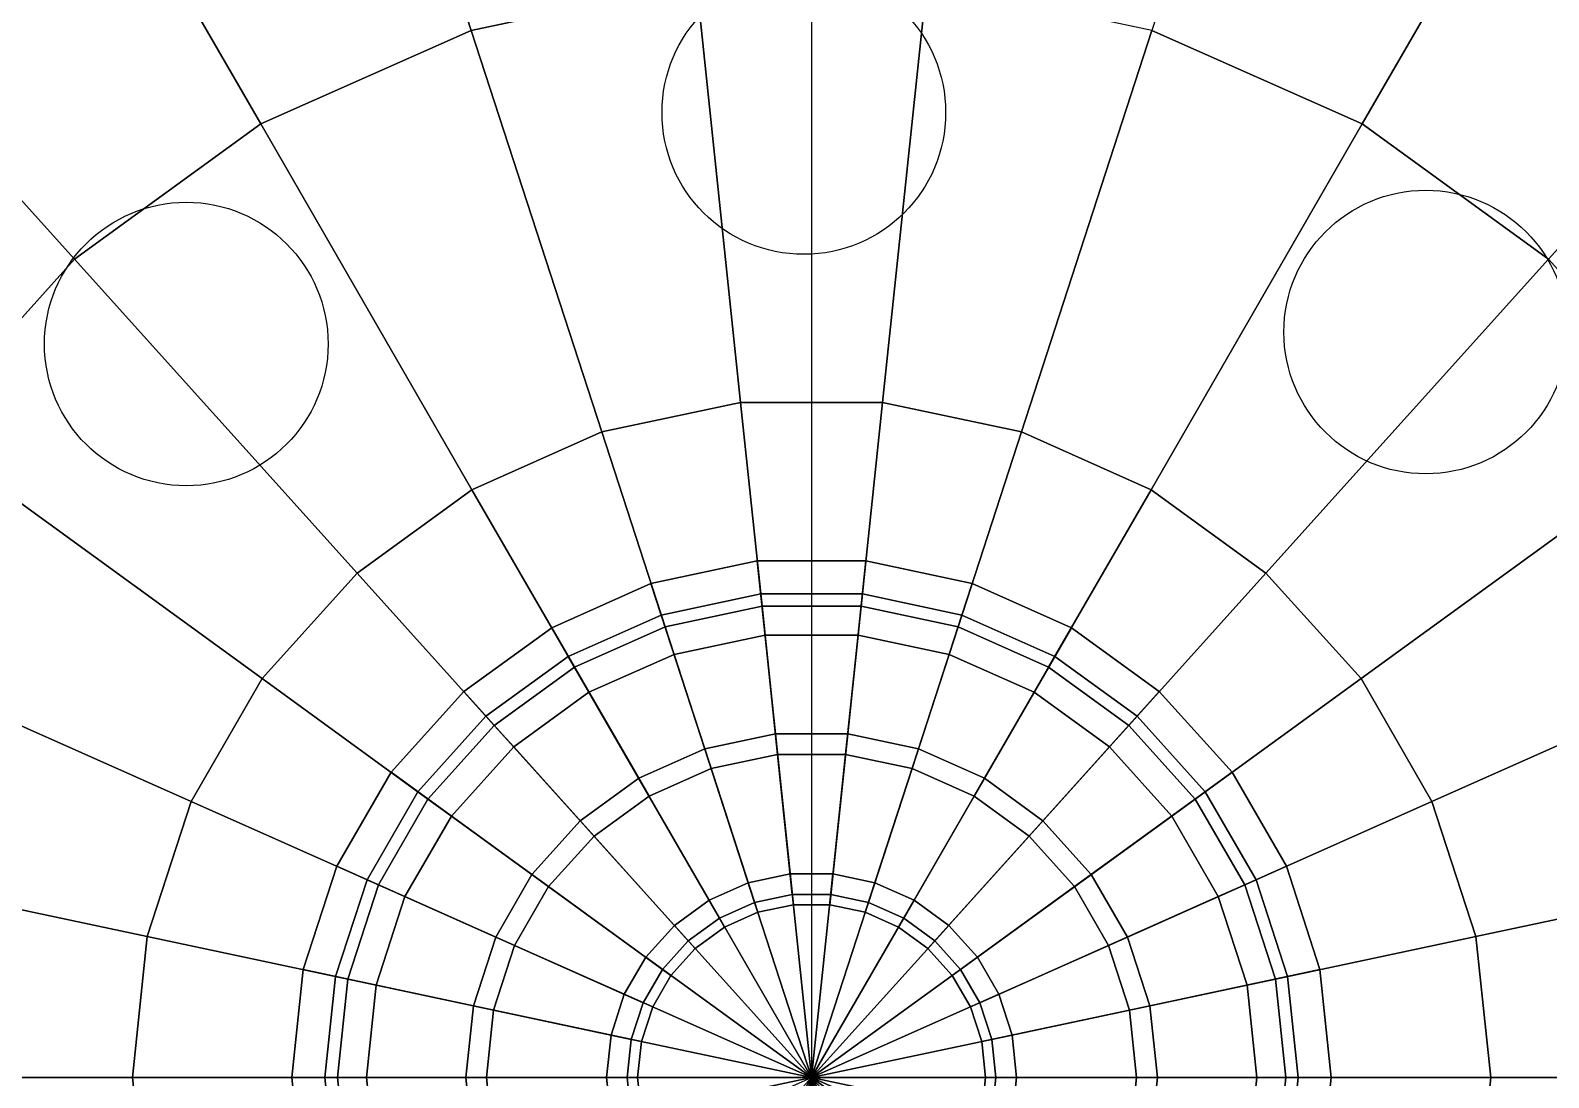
# Model space of a CAD drawing. Extents: x -180 to 300, y -124 to 240.
# Drawn here: x 58.814 to 62.091, y 53.418 to 55.678 of the extents above; entities that cross this region are included whole.
import ezdxf

# ---------------------------------------------------------------- set-up
doc = ezdxf.new("R2010")
doc.units = 0
doc.header["$MEASUREMENT"] = 0
for name, color, linetype in [('DOME', 254, 'CONTINUOUS'), ('GROUNDS', 3, 'CONTINUOUS'), ('STATUE', 130, 'CONTINUOUS'), ('TOP2', 130, 'CONTINUOUS')]:
    doc.layers.add(name, color=color, linetype=linetype)

msp = doc.modelspace()

# ---------------------------------------------------------------- linework, layer by layer
at = {"layer": 'DOME'}
for points, const_width, elevation in [([(60.18216490273075, 70.9275137303428, 437.2563035401743), (60.34235563532658, 70.92968857354123, 437.2563035401743)], 0.7, 29.25), ([(60.18216490273075, 70.9275137303428, 437.2563035401743), (60.34235563532658, 70.92968857354123, 437.2563035401743)], 0.4, 27.5), ([(60.18216490273075, 70.9275137303428, 437.2563035401743), (60.34235563532658, 70.92968857354123, 437.2563035401743)], 0.4, 17.5), ([(60.20962042373598, 69.41495561512389, 437.2563035401765), (60.35597341449205, 69.41694258903529, 437.2563035401765)], 0.4, 17.5), ([(70.0071018022947, 64.38077093328363, 39073.79658690718), (70.00822405755575, 64.37979763007108, 39073.79658690718)], 0.1, 38.3421), ([(60.49999999486207, 56.5929757728957, 13880708272.90031), (60.49999999577712, 56.5929757728957, 13880708272.90031)], 0.3, 59.99601416410027)]:
    msp.add_lwpolyline(points, format="xyb", dxfattribs=dict(at, const_width=const_width, elevation=elevation))
at = {"layer": 'DOME', "elevation": 27.5}
msp.add_lwpolyline([(60.18216490273075, 70.9275137303428, 437.2563035401743), (60.34235563532658, 70.92968857354123, 437.2563035401743)], format="xyb", dxfattribs=at)
at = {"layer": 'DOME', "color": 7, "const_width": 0.2, "elevation": 17.5}
msp.add_lwpolyline([(60.33361865954198, 62.58374167438758, 437.2563035401754), (60.41747582021188, 62.58488016831022, 437.2563035401754)], format="xyb", dxfattribs=at)
at = {"layer": 'DOME'}
for centre, radius in [((60.5, 53.41759084145917, 53.194), 4.175384931436525), ((60.51367791656236, 53.42876198335297, 59.99601416410027), 3.679696701557053), ((60.51367791656236, 53.42876198335297, 54.31150924433864), 3.679696701557053), ((60.5, 53.41759084145917, 53.194), 3.175384931436522), ((60.51367791656236, 53.42876198335297, 55.00001416410026), 3.057054854727591), ((60.48332146808109, 55.50096907341961, 55.2), 0.3060601501103731), ((59.15064896355474, 55.0012857941598, 55.2), 0.3060601501103731), ((61.82539805534671, 55.02712329913658, 55.2), 0.3060601501103731)]:
    msp.add_circle(centre, radius, dxfattribs=at)
msp.add_point((60.5, 53.41759084145917, 11), dxfattribs=at)
at = {"layer": 'DOME', "linetype": 'Continuous'}
msp.add_3dface([(40.36820158207607, 43.71954211447081, 17.5), (80.63179841792393, 43.42939336505402, 17.5), (80.63179841792395, 63.11563956844752, 17.5), (40.36820158207608, 63.40578831786432, 17.5)], dxfattribs=at)
at = {"layer": 'GROUNDS'}
msp.add_point((60.5, 53.41759084145917, 11), dxfattribs=at)
at = {"layer": 'GROUNDS', "linetype": 'Continuous'}
msp.add_3dface([(-180, 240, -6), (-180, -120, -6), (300, -120, -6), (300, 240, -6)], dxfattribs=at)
at = {"layer": 'STATUE', "linetype": 'Continuous'}
for points in [[(60.25152144319344, 55.78170638997601, 61.10771011902344), (60.18332995955856, 56.43050501795243, 60.5), (59.56382987899442, 56.29882621087341, 60.5), (59.76542403484517, 55.67838319622079, 61.10771011902344)], [(59.76542403484519, 55.67838319622079, 61.10771011902344), (59.56382987899443, 56.29882621087341, 60.5), (58.98524492496088, 56.04122359244975, 60.5), (59.31143112106075, 55.47625252807715, 61.10771011902344)], [(61.68856887893926, 55.47625252807715, 61.10771011902344), (62.01475507503913, 56.04122359244975, 60.5), (61.43617012100558, 56.2988262108734, 60.5), (61.23457596515482, 55.67838319622079, 61.10771011902344)], [(59.31143112106072, 55.47625252807715, 61.10771011902344), (58.98524492496085, 56.04122359244975, 60.5), (58.4728620363078, 55.66895563322107, 60.5), (58.90938437067219, 55.18414846567353, 61.10771011902344)], [(62.0906156293278, 55.18414846567353, 61.10771011902344), (62.52713796369219, 55.66895563322107, 60.5), (62.01475507503913, 56.04122359244975, 60.5), (61.68856887893926, 55.47625252807715, 61.10771011902344)], [(60.34680269429971, 54.87516584129662, 62.09747329081529), (60.25152144319344, 55.78170638997601, 61.10771011902344), (59.76542403484517, 55.67838319622079, 61.10771011902344), (60.04710354028047, 54.81146281958288, 62.09747329081529)], [(60.65319730570029, 54.87516584129662, 62.09747329081529), (60.74847855680657, 55.78170638997601, 61.10771011902344), (60.25152144319345, 55.78170638997601, 61.10771011902344), (60.34680269429972, 54.87516584129662, 62.09747329081529)], [(60.95289645971952, 54.81146281958289, 62.09747329081529), (61.23457596515482, 55.6783831962208, 61.10771011902344), (60.74847855680656, 55.78170638997601, 61.10771011902344), (60.65319730570028, 54.87516584129663, 62.09747329081529)], [(58.90938437067221, 55.18414846567353, 61.10771011902344), (58.47286203630782, 55.66895563322107, 60.5), (58.04907480395529, 55.19829222934553, 60.5), (58.57685515590591, 54.81483735820776, 61.10771011902344)], [(60.0471035402805, 54.81146281958288, 62.09747329081529), (59.76542403484519, 55.67838319622079, 61.10771011902344), (59.31143112106075, 55.47625252807715, 61.10771011902344), (59.76719813478933, 54.6868409038853, 62.09747329081529)], [(61.23280186521067, 54.68684090388529, 62.09747329081529), (61.68856887893926, 55.47625252807715, 61.10771011902344), (61.23457596515482, 55.67838319622079, 61.10771011902344), (60.95289645971952, 54.81146281958287, 62.09747329081529)], [(62.4231448440941, 54.81483735820776, 61.10771011902344), (62.95092519604472, 55.19829222934553, 60.5), (62.52713796369219, 55.66895563322107, 60.5), (62.0906156293278, 55.18414846567353, 61.10771011902344)], [(59.76719813478931, 54.6868409038853, 62.09747329081529), (59.31143112106072, 55.47625252807715, 61.10771011902344), (58.90938437067219, 55.18414846567353, 61.10771011902344), (59.51931968718134, 54.50674666992216, 62.09747329081529)], [(61.48068031281864, 54.50674666992216, 62.09747329081529), (62.0906156293278, 55.18414846567353, 61.10771011902344), (61.68856887893926, 55.47625252807715, 61.10771011902344), (61.23280186521067, 54.6868409038853, 62.09747329081529)], [(59.51931968718136, 54.50674666992216, 62.09747329081529), (58.90938437067221, 55.18414846567353, 61.10771011902344), (58.57685515590591, 54.81483735820776, 61.10771011902344), (59.31430167506981, 54.27905109990567, 62.09747329081529)], [(61.68569832493019, 54.27905109990567, 62.09747329081529), (62.4231448440941, 54.81483735820776, 61.10771011902344), (62.0906156293278, 55.18414846567353, 61.10771011902344), (61.48068031281865, 54.50674666992216, 62.09747329081529)], [(60.39304212498364, 54.43522704561397, 62.74986797741397), (60.34680269429971, 54.87516584129662, 62.09747329081529), (60.04710354028047, 54.81146281958288, 62.09747329081529), (60.18380094732997, 54.39075146033213, 62.74986797741397)], [(60.60695787501636, 54.43522704561397, 62.74986797741397), (60.65319730570029, 54.87516584129662, 62.09747329081529), (60.34680269429972, 54.87516584129662, 62.09747329081529), (60.39304212498365, 54.43522704561397, 62.74986797741397)], [(60.81619905267003, 54.39075146033213, 62.74986797741397), (60.95289645971952, 54.81146281958289, 62.09747329081529), (60.65319730570028, 54.87516584129663, 62.09747329081529), (60.60695787501636, 54.43522704561398, 62.74986797741397)], [(59.3143016750698, 54.27905109990567, 62.09747329081529), (58.5768551559059, 54.81483735820776, 61.10771011902344), (58.32837659909935, 54.38445987322741, 61.10771011902344), (59.16110436936952, 54.01370558285011, 62.09747329081529)], [(60.18380094732998, 54.39075146033212, 62.74986797741397), (60.0471035402805, 54.81146281958288, 62.09747329081529), (59.76719813478933, 54.6868409038853, 62.09747329081529), (59.98837918556939, 54.30374408626277, 62.74986797741397)], [(61.01162081443062, 54.30374408626276, 62.74986797741397), (61.23280186521067, 54.68684090388529, 62.09747329081529), (60.95289645971952, 54.81146281958287, 62.09747329081529), (60.81619905267003, 54.39075146033211, 62.74986797741397)], [(61.83889563063047, 54.01370558285011, 62.09747329081529), (62.67162340090064, 54.38445987322741, 61.10771011902344), (62.42314484409408, 54.81483735820776, 61.10771011902344), (61.68569832493019, 54.27905109990567, 62.09747329081529)], [(59.98837918556936, 54.30374408626277, 62.74986797741397), (59.76719813478931, 54.6868409038853, 62.09747329081529), (59.51931968718134, 54.50674666992216, 62.09747329081529), (59.81531770842844, 54.17800756316046, 62.74986797741397)], [(61.18468229157155, 54.17800756316046, 62.74986797741397), (61.48068031281864, 54.50674666992216, 62.09747329081529), (61.23280186521067, 54.6868409038853, 62.09747329081529), (61.01162081443063, 54.30374408626277, 62.74986797741397)], [(60.42200015228065, 54.15970982003494, 68.60137303489458), (60.38276669594276, 54.53299122243235, 66.23303001990494), (60.15342374576341, 54.48424287349898, 66.23303001990494), (60.26940942447207, 54.12727565958922, 68.60137303489458)], [(60.38276669594276, 54.53299122243235, 66.23303001990494), (60.39023973524522, 54.46189000292809, 64.83663728317829), (60.17551625599364, 54.41624911846854, 64.83663728317829), (60.15342374576341, 54.48424287349898, 66.23303001990494)], [(60.57799984771936, 54.15970982003494, 68.60137303489458), (60.61723330405724, 54.53299122243235, 66.23303001990494), (60.38276669594278, 54.53299122243236, 66.23303001990494), (60.42200015228065, 54.15970982003493, 68.60137303489458)], [(60.61723330405724, 54.53299122243235, 66.23303001990494), (60.60976026475478, 54.46189000292809, 64.83663728317829), (60.39023973524523, 54.46189000292809, 64.83663728317829), (60.38276669594278, 54.53299122243236, 66.23303001990494)], [(60.73059057552793, 54.12727565958922, 68.60137303489458), (60.84657625423659, 54.48424287349897, 66.23303001990494), (60.61723330405724, 54.53299122243236, 66.23303001990494), (60.57799984771935, 54.15970982003494, 68.60137303489458)], [(60.84657625423659, 54.48424287349897, 66.23303001990494), (60.82448374400636, 54.41624911846855, 64.83663728317829), (60.60976026475478, 54.46189000292809, 64.83663728317829), (60.61723330405724, 54.53299122243236, 66.23303001990494)], [(59.81531770842845, 54.17800756316046, 62.74986797741397), (59.51931968718136, 54.50674666992216, 62.09747329081529), (59.31430167506981, 54.27905109990567, 62.09747329081529), (59.67218013289936, 54.01903718043554, 62.74986797741397)], [(61.32781986710065, 54.01903718043553, 62.74986797741397), (61.68569832493019, 54.27905109990567, 62.09747329081529), (61.48068031281865, 54.50674666992216, 62.09747329081529), (61.18468229157155, 54.17800756316046, 62.74986797741397)], [(60.26940942447209, 54.12727565958922, 68.60137303489458), (60.15342374576343, 54.48424287349897, 66.23303001990494), (59.9392278409516, 54.38887671240113, 66.23303001990494), (60.12689661131043, 54.06382486714563, 68.60137303489458)], [(60.15342374576343, 54.48424287349897, 66.23303001990494), (60.17551625599365, 54.41624911846855, 64.83663728317829), (59.9749742734009, 54.32696207520961, 64.83663728317829), (59.9392278409516, 54.38887671240113, 66.23303001990494)], [(60.39023973524522, 54.46189000292809, 64.83663728317829), (60.42667080184467, 54.11527155784479, 64.4411788601373), (60.28321724336595, 54.08477956269522, 64.4411788601373), (60.17551625599364, 54.41624911846854, 64.83663728317829)], [(60.60976026475478, 54.46189000292809, 64.83663728317829), (60.57332919815533, 54.11527155784479, 64.4411788601373), (60.42667080184469, 54.11527155784479, 64.4411788601373), (60.39023973524523, 54.46189000292809, 64.83663728317829)], [(60.82448374400636, 54.41624911846855, 64.83663728317829), (60.71678275663404, 54.08477956269522, 64.4411788601373), (60.57332919815532, 54.11527155784479, 64.4411788601373), (60.60976026475478, 54.46189000292809, 64.83663728317829)], [(60.87310338868958, 54.06382486714563, 68.60137303489458), (61.06077215904842, 54.38887671240111, 66.23303001990494), (60.84657625423659, 54.48424287349896, 66.23303001990494), (60.73059057552792, 54.12727565958922, 68.60137303489458)], [(61.06077215904842, 54.38887671240111, 66.23303001990494), (61.02502572659912, 54.3269620752096, 64.83663728317829), (60.82448374400636, 54.41624911846854, 64.83663728317829), (60.84657625423659, 54.48424287349896, 66.23303001990494)], [(60.39958103437328, 54.37301347854775, 63.08723646260714), (60.39304212498364, 54.43522704561397, 62.74986797741397), (60.18380094732997, 54.39075146033213, 62.74986797741397), (60.2031318937814, 54.33125692468051, 63.08723646260714)], [(60.60041896562672, 54.37301347854775, 63.08723646260714), (60.60695787501636, 54.43522704561397, 62.74986797741397), (60.39304212498365, 54.43522704561397, 62.74986797741397), (60.39958103437329, 54.37301347854775, 63.08723646260714)], [(60.79686810621859, 54.33125692468051, 63.08723646260714), (60.81619905267003, 54.39075146033213, 62.74986797741397), (60.60695787501636, 54.43522704561398, 62.74986797741397), (60.60041896562671, 54.37301347854775, 63.08723646260714)], [(60.17551625599365, 54.41624911846855, 64.83663728317829), (60.28321724336597, 54.08477956269522, 64.4411788601373), (60.14923813159124, 54.02512821890096, 64.4411788601373), (59.9749742734009, 54.32696207520961, 64.83663728317829)], [(60.20313189378142, 54.33125692468051, 63.08723646260714), (60.18380094732998, 54.39075146033212, 62.74986797741397), (59.98837918556939, 54.30374408626277, 62.74986797741397), (60.01965731396252, 54.24956877872021, 63.08723646260714)], [(61.02502572659912, 54.3269620752096, 64.83663728317829), (60.85076186840877, 54.02512821890095, 64.4411788601373), (60.71678275663405, 54.08477956269522, 64.4411788601373), (60.82448374400636, 54.41624911846854, 64.83663728317829)], [(60.98034268603749, 54.2495687787202, 63.08723646260714), (61.01162081443062, 54.30374408626276, 62.74986797741397), (60.81619905267003, 54.39075146033211, 62.74986797741397), (60.79686810621859, 54.3312569246805, 63.08723646260714)], [(59.16110436936955, 54.01370558285012, 62.09747329081529), (58.32837659909937, 54.38445987322742, 61.10771011902344), (58.1748084055174, 53.91182557200643, 61.10771011902344), (59.06642322746186, 53.72230699111989, 62.09747329081529)], [(60.12689661131041, 54.06382486714563, 68.60137303489458), (59.93922784095157, 54.38887671240112, 66.23303001990494), (59.74954037037352, 54.25106069799641, 66.23303001990494), (60.00069020658318, 53.97213054680465, 68.60137303489458)], [(59.93922784095157, 54.38887671240112, 66.23303001990494), (59.97497427340087, 54.32696207520961, 64.83663728317829), (59.79737843441345, 54.19793114538845, 64.83663728317829), (59.74954037037352, 54.25106069799641, 66.23303001990494)], [(60.4584312188801, 53.81309137495166, 63.78878417353862), (60.39958103437328, 54.37301347854775, 63.08723646260714), (60.2031318937814, 54.33125692468051, 63.08723646260714), (60.37711041184439, 53.79580610381592, 63.78878417353862)], [(60.5415687811199, 53.81309137495165, 63.78878417353862), (60.60041896562672, 54.37301347854775, 63.08723646260714), (60.39958103437329, 54.37301347854775, 63.08723646260714), (60.45843121888011, 53.81309137495166, 63.78878417353862)], [(60.6228895881556, 53.79580610381592, 63.78878417353862), (60.79686810621859, 54.33125692468051, 63.08723646260714), (60.60041896562671, 54.37301347854775, 63.08723646260714), (60.5415687811199, 53.81309137495166, 63.78878417353862)], [(60.99930979341681, 53.97213054680465, 68.60137303489458), (61.25045962962647, 54.2510606979964, 66.23303001990494), (61.06077215904843, 54.38887671240112, 66.23303001990494), (60.87310338868958, 54.06382486714563, 68.60137303489458)], [(61.25045962962647, 54.2510606979964, 66.23303001990494), (61.20262156558654, 54.19793114538845, 64.83663728317829), (61.02502572659912, 54.3269620752096, 64.83663728317829), (61.06077215904843, 54.38887671240112, 66.23303001990494)], [(61.93357677253816, 53.72230699111988, 62.09747329081529), (62.82519159448262, 53.91182557200642, 61.10771011902344), (62.67162340090064, 54.38445987322741, 61.10771011902344), (61.83889563063047, 54.01370558285011, 62.09747329081529)], [(59.97497427340087, 54.32696207520961, 64.83663728317829), (60.14923813159121, 54.02512821890095, 64.4411788601373), (60.03058899660813, 53.9389245764247, 64.4411788601373), (59.79737843441345, 54.19793114538845, 64.83663728317829)], [(60.37711041184441, 53.79580610381591, 63.78878417353862), (60.20313189378142, 54.33125692468051, 63.08723646260714), (60.01965731396252, 54.24956877872021, 63.08723646260714), (60.30116046950077, 53.761991010837, 63.78878417353862)], [(60.69883953049924, 53.76199101083699, 63.78878417353862), (60.98034268603749, 54.2495687787202, 63.08723646260714), (60.79686810621859, 54.3312569246805, 63.08723646260714), (60.62288958815561, 53.79580610381591, 63.78878417353862)], [(61.20262156558654, 54.19793114538845, 64.83663728317829), (60.96941100339186, 53.93892457642469, 64.4411788601373), (60.85076186840878, 54.02512821890095, 64.4411788601373), (61.02502572659912, 54.3269620752096, 64.83663728317829)], [(60.0196573139625, 54.2495687787202, 63.08723646260714), (59.98837918556936, 54.30374408626277, 62.74986797741397), (59.81531770842844, 54.17800756316046, 62.74986797741397), (59.85717601446337, 54.13151920462851, 63.08723646260714)], [(61.14282398553662, 54.13151920462851, 63.08723646260714), (61.18468229157155, 54.17800756316046, 62.74986797741397), (61.01162081443063, 54.30374408626277, 62.74986797741397), (60.98034268603749, 54.2495687787202, 63.08723646260714)], [(59.67218013289935, 54.01903718043553, 62.74986797741397), (59.3143016750698, 54.27905109990567, 62.09747329081529), (59.16110436936952, 54.01370558285011, 62.09747329081529), (59.56522225788299, 53.83378070663761, 62.74986797741397)], [(61.434777742117, 53.8337807066376, 62.74986797741397), (61.83889563063047, 54.01370558285011, 62.09747329081529), (61.68569832493019, 54.27905109990567, 62.09747329081529), (61.32781986710065, 54.01903718043553, 62.74986797741397)], [(60.00069020658319, 53.97213054680465, 68.60137303489458), (59.74954037037353, 54.2510606979964, 66.23303001990494), (59.59265158671499, 54.07681805142891, 66.23303001990494), (59.8963060357825, 53.85620018036332, 68.60137303489458)], [(59.74954037037353, 54.2510606979964, 66.23303001990494), (59.79737843441347, 54.19793114538845, 64.83663728317829), (59.65049052939452, 54.03479559979737, 64.83663728317829), (59.59265158671499, 54.07681805142891, 66.23303001990494)], [(60.30116046950074, 53.76199101083699, 63.78878417353862), (60.0196573139625, 54.2495687787202, 63.08723646260714), (59.85717601446337, 54.13151920462851, 63.08723646260714), (60.23390076877785, 53.7131239778409, 63.78878417353862)], [(60.76609923122214, 53.7131239778409, 63.78878417353862), (61.14282398553662, 54.13151920462851, 63.08723646260714), (60.98034268603749, 54.2495687787202, 63.08723646260714), (60.69883953049925, 53.76199101083699, 63.78878417353862)], [(61.10369396421751, 53.85620018036333, 68.60137303489458), (61.40734841328501, 54.07681805142891, 66.23303001990494), (61.25045962962648, 54.25106069799641, 66.23303001990494), (60.99930979341681, 53.97213054680465, 68.60137303489458)], [(61.40734841328501, 54.07681805142891, 66.23303001990494), (61.34950947060549, 54.03479559979737, 64.83663728317829), (61.20262156558654, 54.19793114538845, 64.83663728317829), (61.25045962962648, 54.25106069799641, 66.23303001990494)], [(59.79737843441347, 54.19793114538845, 64.83663728317829), (60.03058899660815, 53.93892457642469, 64.4411788601373), (59.93245537495719, 53.82993614809363, 64.4411788601373), (59.65049052939452, 54.03479559979737, 64.83663728317829)], [(61.34950947060549, 54.03479559979737, 64.83663728317829), (61.06754462504282, 53.82993614809363, 64.4411788601373), (60.96941100339187, 53.9389245764247, 64.4411788601373), (61.20262156558654, 54.19793114538845, 64.83663728317829)], [(59.85717601446338, 54.13151920462851, 63.08723646260714), (59.81531770842845, 54.17800756316046, 62.74986797741397), (59.67218013289936, 54.01903718043554, 62.74986797741397), (59.72278920774392, 53.98226753525795, 63.08723646260714)], [(61.27721079225608, 53.98226753525795, 63.08723646260714), (61.32781986710065, 54.01903718043553, 62.74986797741397), (61.18468229157155, 54.17800756316046, 62.74986797741397), (61.14282398553662, 54.13151920462852, 63.08723646260714)], [(60.23390076877786, 53.7131239778409, 63.78878417353862), (59.85717601446338, 54.13151920462851, 63.08723646260714), (59.72278920774392, 53.98226753525795, 63.08723646260714), (60.17827088134516, 53.6513407286596, 63.78878417353862)], [(60.46076654366212, 53.79087224385658, 69.1867408701304), (60.42200015228065, 54.15970982003494, 68.60137303489458), (60.26940942447207, 54.12727565958922, 68.60137303489458), (60.38401432129134, 53.77455805536891, 69.1867408701304)], [(60.53923345633789, 53.79087224385658, 69.1867408701304), (60.57799984771936, 54.15970982003494, 68.60137303489458), (60.42200015228065, 54.15970982003493, 68.60137303489458), (60.46076654366213, 53.79087224385658, 69.1867408701304)], [(60.61598567870866, 53.77455805536892, 69.1867408701304), (60.73059057552793, 54.12727565958922, 68.60137303489458), (60.57799984771935, 54.15970982003494, 68.60137303489458), (60.53923345633788, 53.79087224385658, 69.1867408701304)], [(60.82172911865485, 53.6513407286596, 63.78878417353862), (61.27721079225608, 53.98226753525795, 63.08723646260714), (61.14282398553662, 54.13151920462852, 63.08723646260714), (60.76609923122214, 53.7131239778409, 63.78878417353862)], [(60.38401432129135, 53.77455805536891, 69.1867408701304), (60.26940942447209, 54.12727565958922, 68.60137303489458), (60.12689661131043, 54.06382486714563, 68.60137303489458), (60.31233122964117, 53.74264268671465, 69.1867408701304)], [(60.42667080184467, 54.11527155784479, 64.4411788601373), (60.4584312188801, 53.81309137495166, 63.78878417353862), (60.37711041184439, 53.79580610381592, 63.78878417353862), (60.28321724336595, 54.08477956269522, 64.4411788601373)], [(60.57332919815533, 54.11527155784479, 64.4411788601373), (60.5415687811199, 53.81309137495165, 63.78878417353862), (60.45843121888011, 53.81309137495166, 63.78878417353862), (60.42667080184469, 54.11527155784479, 64.4411788601373)], [(60.71678275663404, 54.08477956269522, 64.4411788601373), (60.6228895881556, 53.79580610381592, 63.78878417353862), (60.5415687811199, 53.81309137495166, 63.78878417353862), (60.57332919815532, 54.11527155784479, 64.4411788601373)], [(60.68766877035884, 53.74264268671465, 69.1867408701304), (60.87310338868958, 54.06382486714563, 68.60137303489458), (60.73059057552792, 54.12727565958922, 68.60137303489458), (60.61598567870867, 53.77455805536891, 69.1867408701304)], [(59.89630603578249, 53.85620018036333, 68.60137303489458), (59.59265158671499, 54.07681805142891, 66.23303001990494), (59.47541828265776, 53.87376401246262, 66.23303001990494), (59.81830618806314, 53.72110048113078, 68.60137303489458)], [(59.59265158671499, 54.07681805142891, 66.23303001990494), (59.65049052939451, 54.03479559979737, 64.83663728317829), (59.54073026463973, 53.84468524458988, 64.83663728317829), (59.47541828265776, 53.87376401246262, 66.23303001990494)], [(60.31233122964115, 53.74264268671465, 69.1867408701304), (60.12689661131041, 54.06382486714563, 68.60137303489458), (60.00069020658318, 53.97213054680465, 68.60137303489458), (60.24885016379033, 53.69652099265092, 69.1867408701304)], [(60.28321724336597, 54.08477956269522, 64.4411788601373), (60.37711041184441, 53.79580610381591, 63.78878417353862), (60.30116046950077, 53.761991010837, 63.78878417353862), (60.14923813159124, 54.02512821890096, 64.4411788601373)], [(60.85076186840877, 54.02512821890095, 64.4411788601373), (60.69883953049924, 53.76199101083699, 63.78878417353862), (60.62288958815561, 53.79580610381591, 63.78878417353862), (60.71678275663405, 54.08477956269522, 64.4411788601373)], [(60.75114983620966, 53.69652099265092, 69.1867408701304), (60.99930979341681, 53.97213054680465, 68.60137303489458), (60.87310338868958, 54.06382486714563, 68.60137303489458), (60.68766877035884, 53.74264268671465, 69.1867408701304)], [(61.18169381193685, 53.72110048113078, 68.60137303489458), (61.52458171734223, 53.87376401246262, 66.23303001990494), (61.40734841328501, 54.07681805142891, 66.23303001990494), (61.1036939642175, 53.85620018036333, 68.60137303489458)], [(61.52458171734223, 53.87376401246262, 66.23303001990494), (61.45926973536026, 53.84468524458988, 64.83663728317829), (61.34950947060548, 54.03479559979737, 64.83663728317829), (61.40734841328501, 54.07681805142891, 66.23303001990494)], [(59.65049052939451, 54.03479559979737, 64.83663728317829), (59.93245537495718, 53.82993614809363, 64.4411788601373), (59.85912617680186, 53.70292625121033, 64.4411788601373), (59.54073026463973, 53.84468524458988, 64.83663728317829)], [(61.45926973536026, 53.84468524458988, 64.83663728317829), (61.14087382319813, 53.70292625121033, 64.4411788601373), (61.06754462504281, 53.82993614809363, 64.4411788601373), (61.34950947060548, 54.03479559979737, 64.83663728317829)], [(59.56522225788301, 53.8337807066376, 62.74986797741397), (59.16110436936955, 54.01370558285012, 62.09747329081529), (59.06642322746186, 53.72230699111989, 62.09747329081529), (59.49911865575844, 53.63033473863084, 62.74986797741397)], [(59.72278920774392, 53.98226753525795, 63.08723646260714), (59.67218013289935, 54.01903718043553, 62.74986797741397), (59.56522225788299, 53.83378070663761, 62.74986797741397), (59.6223702421172, 53.80833678474897, 63.08723646260714)], [(60.14923813159121, 54.02512821890095, 64.4411788601373), (60.30116046950074, 53.76199101083699, 63.78878417353862), (60.23390076877785, 53.7131239778409, 63.78878417353862), (60.03058899660813, 53.9389245764247, 64.4411788601373)], [(60.96941100339186, 53.93892457642469, 64.4411788601373), (60.76609923122214, 53.7131239778409, 63.78878417353862), (60.69883953049925, 53.76199101083699, 63.78878417353862), (60.85076186840878, 54.02512821890095, 64.4411788601373)], [(61.37762975788279, 53.80833678474897, 63.08723646260714), (61.434777742117, 53.8337807066376, 62.74986797741397), (61.32781986710065, 54.01903718043553, 62.74986797741397), (61.27721079225608, 53.98226753525795, 63.08723646260714)], [(61.50088134424158, 53.63033473863082, 62.74986797741397), (61.93357677253816, 53.72230699111988, 62.09747329081529), (61.83889563063047, 54.01370558285011, 62.09747329081529), (61.43477774211701, 53.83378070663759, 62.74986797741397)], [(60.17827088134515, 53.6513407286596, 63.78878417353862), (59.72278920774392, 53.98226753525795, 63.08723646260714), (59.6223702421172, 53.80833678474897, 63.08723646260714), (60.13670210022525, 53.57934148775123, 63.78878417353862)], [(60.24885016379034, 53.69652099265092, 69.1867408701304), (60.00069020658319, 53.97213054680465, 68.60137303489458), (59.8963060357825, 53.85620018036332, 68.60137303489458), (60.19634555093251, 53.63820871252474, 69.1867408701304)], [(60.80365444906751, 53.63820871252474, 69.1867408701304), (61.10369396421751, 53.85620018036333, 68.60137303489458), (60.99930979341681, 53.97213054680465, 68.60137303489458), (60.75114983620967, 53.69652099265092, 69.1867408701304)], [(60.86329789977474, 53.57934148775123, 63.78878417353862), (61.37762975788279, 53.80833678474897, 63.08723646260714), (61.27721079225608, 53.98226753525795, 63.08723646260714), (60.82172911865484, 53.6513407286596, 63.78878417353862)], [(60.03058899660815, 53.93892457642469, 64.4411788601373), (60.23390076877786, 53.7131239778409, 63.78878417353862), (60.17827088134516, 53.6513407286596, 63.78878417353862), (59.93245537495719, 53.82993614809363, 64.4411788601373)], [(61.06754462504282, 53.82993614809363, 64.4411788601373), (60.82172911865485, 53.6513407286596, 63.78878417353862), (60.76609923122214, 53.7131239778409, 63.78878417353862), (60.96941100339187, 53.9389245764247, 64.4411788601373)], [(59.06642322746184, 53.72230699111989, 62.09747329081529), (58.17480840551737, 53.91182557200643, 61.10771011902344), (58.12286224212147, 53.41759084145917, 61.10771011902344), (59.03439626957864, 53.41759084145917, 62.09747329081529)], [(61.96560373042135, 53.41759084145917, 62.09747329081529), (62.87713775787853, 53.41759084145917, 61.10771011902344), (62.82519159448262, 53.91182557200643, 61.10771011902344), (61.93357677253816, 53.72230699111989, 62.09747329081529)], [(59.81830618806317, 53.72110048113078, 68.60137303489458), (59.47541828265778, 53.87376401246262, 66.23303001990494), (59.40296411613696, 53.65077301696174, 66.23303001990494), (59.7700996310553, 53.57273595424374, 68.60137303489458)], [(59.47541828265778, 53.87376401246262, 66.23303001990494), (59.54073026463976, 53.84468524458989, 64.83663728317829), (59.47289469040712, 53.63590881453926, 64.83663728317829), (59.40296411613696, 53.65077301696174, 66.23303001990494)], [(61.22990036894473, 53.57273595424373, 68.60137303489458), (61.59703588386305, 53.65077301696172, 66.23303001990494), (61.52458171734224, 53.8737640124626, 66.23303001990494), (61.18169381193685, 53.72110048113077, 68.60137303489458)], [(61.59703588386305, 53.65077301696172, 66.23303001990494), (61.5271053095929, 53.63590881453925, 64.83663728317829), (61.45926973536026, 53.84468524458988, 64.83663728317829), (61.52458171734224, 53.8737640124626, 66.23303001990494)], [(59.54073026463976, 53.84468524458989, 64.83663728317829), (59.85912617680189, 53.70292625121033, 64.4411788601373), (59.81380623997412, 53.5634458277297, 64.4411788601373), (59.47289469040712, 53.63590881453926, 64.83663728317829)], [(59.62237024211723, 53.80833678474897, 63.08723646260714), (59.56522225788301, 53.8337807066376, 62.74986797741397), (59.49911865575844, 53.63033473863084, 62.74986797741397), (59.56030790824482, 53.61732856151117, 63.08723646260714)], [(60.19634555093249, 53.63820871252474, 69.1867408701304), (59.89630603578249, 53.85620018036333, 68.60137303489458), (59.81830618806314, 53.72110048113078, 68.60137303489458), (60.15711209459462, 53.57025437279101, 69.1867408701304)], [(60.50000000000001, 53.41759084145917, 70), (60.36330259295053, 53.83830220070991, 69.72295568103343), (60.27881894921996, 53.80068765908168, 69.72295568103343), (60.50000000000001, 53.41759084145917, 70)], [(60.36330259295053, 53.83830220070991, 69.72295568103343), (60.38401432129135, 53.77455805536891, 69.1867408701304), (60.31233122964117, 53.74264268671465, 69.1867408701304), (60.27881894921996, 53.80068765908168, 69.72295568103343)], [(60.49999999999999, 53.41759084145917, 70), (60.45376056931607, 53.85752963714181, 69.72295568103343), (60.36330259295051, 53.83830220070991, 69.72295568103343), (60.49999999999999, 53.41759084145917, 70)], [(60.45376056931607, 53.85752963714181, 69.72295568103343), (60.46076654366212, 53.79087224385658, 69.1867408701304), (60.38401432129134, 53.77455805536891, 69.1867408701304), (60.36330259295051, 53.83830220070991, 69.72295568103343)], [(60.50000000000001, 53.41759084145917, 70), (60.54623943068393, 53.8575296371418, 69.72295568103343), (60.45376056931608, 53.8575296371418, 69.72295568103343), (60.50000000000001, 53.41759084145917, 70)], [(60.54623943068393, 53.8575296371418, 69.72295568103343), (60.53923345633789, 53.79087224385658, 69.1867408701304), (60.46076654366213, 53.79087224385658, 69.1867408701304), (60.45376056931608, 53.8575296371418, 69.72295568103343)], [(60.5, 53.41759084145917, 70), (60.63669740704949, 53.83830220070992, 69.72295568103343), (60.54623943068393, 53.85752963714181, 69.72295568103343), (60.5, 53.41759084145917, 70)], [(60.5, 53.41759084145916, 70), (60.72118105078005, 53.80068765908167, 69.72295568103343), (60.63669740704948, 53.8383022007099, 69.72295568103343), (60.5, 53.41759084145916, 70)], [(60.63669740704949, 53.83830220070992, 69.72295568103343), (60.61598567870866, 53.77455805536892, 69.1867408701304), (60.53923345633788, 53.79087224385658, 69.1867408701304), (60.54623943068393, 53.85752963714181, 69.72295568103343)], [(60.72118105078005, 53.80068765908167, 69.72295568103343), (60.68766877035884, 53.74264268671465, 69.1867408701304), (60.61598567870867, 53.77455805536891, 69.1867408701304), (60.63669740704948, 53.8383022007099, 69.72295568103343)], [(60.84288790540538, 53.57025437279101, 69.1867408701304), (61.18169381193685, 53.72110048113078, 68.60137303489458), (61.1036939642175, 53.85620018036333, 68.60137303489458), (60.8036544490675, 53.63820871252474, 69.1867408701304)], [(61.5271053095929, 53.63590881453925, 64.83663728317829), (61.1861937600259, 53.56344582772969, 64.4411788601373), (61.14087382319813, 53.70292625121032, 64.4411788601373), (61.45926973536026, 53.84468524458988, 64.83663728317829)], [(61.4396920917552, 53.61732856151116, 63.08723646260714), (61.50088134424158, 53.63033473863082, 62.74986797741397), (61.43477774211701, 53.83378070663759, 62.74986797741397), (61.37762975788279, 53.80833678474897, 63.08723646260714)], [(60.13670210022528, 53.57934148775123, 63.78878417353862), (59.62237024211723, 53.80833678474897, 63.08723646260714), (59.56030790824482, 53.61732856151117, 63.08723646260714), (60.11101118062228, 53.50027296743419, 63.78878417353862)], [(59.93245537495718, 53.82993614809363, 64.4411788601373), (60.17827088134515, 53.6513407286596, 63.78878417353862), (60.13670210022525, 53.57934148775123, 63.78878417353862), (59.85912617680186, 53.70292625121033, 64.4411788601373)], [(60.49999999999999, 53.41759084145917, 70), (60.27881894921994, 53.80068765908168, 69.72295568103343), (60.2040019787529, 53.74632994822085, 69.72295568103343), (60.49999999999999, 53.41759084145917, 70)], [(60.27881894921994, 53.80068765908168, 69.72295568103343), (60.31233122964115, 53.74264268671465, 69.1867408701304), (60.24885016379033, 53.69652099265092, 69.1867408701304), (60.2040019787529, 53.74632994822085, 69.72295568103343)], [(60.5, 53.41759084145917, 70), (60.79599802124709, 53.74632994822085, 69.72295568103343), (60.72118105078005, 53.80068765908167, 69.72295568103343), (60.5, 53.41759084145917, 70)], [(60.79599802124709, 53.74632994822085, 69.72295568103343), (60.75114983620966, 53.69652099265092, 69.1867408701304), (60.68766877035884, 53.74264268671465, 69.1867408701304), (60.72118105078005, 53.80068765908167, 69.72295568103343)], [(61.14087382319813, 53.70292625121033, 64.4411788601373), (60.86329789977474, 53.57934148775123, 63.78878417353862), (60.82172911865484, 53.6513407286596, 63.78878417353862), (61.06754462504281, 53.82993614809363, 64.4411788601373)], [(60.88898881937774, 53.50027296743417, 63.78878417353862), (61.4396920917552, 53.61732856151116, 63.08723646260714), (61.37762975788279, 53.80833678474897, 63.08723646260714), (60.86329789977474, 53.57934148775121, 63.78878417353862)], [(60.5, 53.41759084145917, 70), (60.20400197875292, 53.74632994822085, 69.72295568103343), (60.14212154217047, 53.67760476092929, 69.72295568103343), (60.5, 53.41759084145917, 70)], [(60.20400197875292, 53.74632994822085, 69.72295568103343), (60.24885016379034, 53.69652099265092, 69.1867408701304), (60.19634555093251, 53.63820871252474, 69.1867408701304), (60.14212154217047, 53.67760476092929, 69.72295568103343)], [(60.50000000000001, 53.41759084145917, 70), (60.85787845782954, 53.67760476092929, 69.72295568103343), (60.79599802124709, 53.74632994822085, 69.72295568103343), (60.50000000000001, 53.41759084145917, 70)], [(60.85787845782954, 53.67760476092929, 69.72295568103343), (60.80365444906751, 53.63820871252474, 69.1867408701304), (60.75114983620967, 53.69652099265092, 69.1867408701304), (60.79599802124709, 53.74632994822085, 69.72295568103343)], [(59.49911865575842, 53.63033473863083, 62.74986797741397), (59.06642322746184, 53.72230699111989, 62.09747329081529), (59.03439626957864, 53.41759084145917, 62.09747329081529), (59.47675837113876, 53.41759084145917, 62.74986797741397)], [(60.15711209459464, 53.57025437279101, 69.1867408701304), (59.81830618806317, 53.72110048113078, 68.60137303489458), (59.7700996310553, 53.57273595424374, 68.60137303489458), (60.1328644850817, 53.49562790417716, 69.1867408701304)], [(59.85912617680189, 53.70292625121033, 64.4411788601373), (60.13670210022528, 53.57934148775123, 63.78878417353862), (60.11101118062228, 53.50027296743419, 63.78878417353862), (59.81380623997412, 53.5634458277297, 64.4411788601373)], [(60.86713551491832, 53.49562790417716, 69.1867408701304), (61.22990036894473, 53.57273595424373, 68.60137303489458), (61.18169381193685, 53.72110048113077, 68.60137303489458), (60.84288790540538, 53.57025437279099, 69.1867408701304)], [(61.1861937600259, 53.56344582772969, 64.4411788601373), (60.88898881937774, 53.50027296743417, 63.78878417353862), (60.86329789977474, 53.57934148775121, 63.78878417353862), (61.14087382319813, 53.70292625121032, 64.4411788601373)], [(61.52324162886124, 53.41759084145917, 62.74986797741397), (61.96560373042135, 53.41759084145917, 62.09747329081529), (61.93357677253816, 53.72230699111989, 62.09747329081529), (61.50088134424158, 53.63033473863082, 62.74986797741397)], [(60.49999999999999, 53.41759084145917, 70), (60.14212154217046, 53.6776047609293, 69.72295568103343), (60.09588211148654, 53.59751571767168, 69.72295568103343), (60.49999999999999, 53.41759084145917, 70)], [(60.14212154217046, 53.6776047609293, 69.72295568103343), (60.19634555093249, 53.63820871252474, 69.1867408701304), (60.15711209459462, 53.57025437279101, 69.1867408701304), (60.09588211148654, 53.59751571767168, 69.72295568103343)], [(60.5, 53.41759084145917, 70), (60.90411788851345, 53.59751571767168, 69.72295568103343), (60.85787845782953, 53.6776047609293, 69.72295568103343), (60.5, 53.41759084145917, 70)], [(60.90411788851345, 53.59751571767168, 69.72295568103343), (60.84288790540538, 53.57025437279101, 69.1867408701304), (60.8036544490675, 53.63820871252474, 69.1867408701304), (60.85787845782953, 53.6776047609293, 69.72295568103343)], [(59.77009963105527, 53.57273595424374, 68.60137303489458), (59.40296411613694, 53.65077301696173, 66.23303001990494), (59.37845568190316, 53.41759084145917, 66.23303001990494), (59.75379322262084, 53.41759084145917, 68.60137303489458)], [(59.40296411613694, 53.65077301696173, 66.23303001990494), (59.4728946904071, 53.63590881453926, 64.83663728317829), (59.44994854680176, 53.41759084145917, 64.83663728317829), (59.37845568190316, 53.41759084145917, 66.23303001990494)], [(59.4728946904071, 53.63590881453926, 64.83663728317829), (59.8138062399741, 53.56344582772969, 64.4411788601373), (59.79847626318244, 53.41759084145917, 64.4411788601373), (59.44994854680176, 53.41759084145917, 64.83663728317829)], [(61.55005145319824, 53.41759084145917, 64.83663728317829), (61.20152373681755, 53.41759084145917, 64.4411788601373), (61.1861937600259, 53.56344582772969, 64.4411788601373), (61.5271053095929, 53.63590881453926, 64.83663728317829)], [(61.24620677737916, 53.41759084145917, 68.60137303489458), (61.62154431809684, 53.41759084145917, 66.23303001990494), (61.59703588386306, 53.65077301696173, 66.23303001990494), (61.22990036894473, 53.57273595424374, 68.60137303489458)], [(61.62154431809684, 53.41759084145917, 66.23303001990494), (61.55005145319824, 53.41759084145917, 64.83663728317829), (61.5271053095929, 53.63590881453926, 64.83663728317829), (61.59703588386306, 53.65077301696173, 66.23303001990494)], [(59.56030790824479, 53.61732856151117, 63.08723646260714), (59.49911865575842, 53.63033473863083, 62.74986797741397), (59.47675837113876, 53.41759084145917, 62.74986797741397), (59.53931462792502, 53.41759084145917, 63.08723646260714)], [(60.11101118062226, 53.50027296743418, 63.78878417353862), (59.56030790824479, 53.61732856151117, 63.08723646260714), (59.53931462792502, 53.41759084145917, 63.08723646260714), (60.10232093900151, 53.41759084145917, 63.78878417353862)], [(60.89767906099848, 53.41759084145917, 63.78878417353862), (61.46068537207498, 53.41759084145917, 63.08723646260714), (61.43969209175521, 53.61732856151117, 63.08723646260714), (60.88898881937774, 53.50027296743418, 63.78878417353862)], [(61.46068537207498, 53.41759084145917, 63.08723646260714), (61.52324162886124, 53.41759084145917, 62.74986797741397), (61.50088134424158, 53.63033473863082, 62.74986797741397), (61.43969209175521, 53.61732856151117, 63.08723646260714)], [(60.13286448508167, 53.49562790417716, 69.1867408701304), (59.77009963105527, 53.57273595424374, 68.60137303489458), (59.75379322262084, 53.41759084145917, 68.60137303489458), (60.12466245928232, 53.41759084145917, 69.1867408701304)], [(60.50000000000002, 53.41759084145917, 70), (60.09588211148656, 53.59751571767168, 69.72295568103343), (60.06730457170345, 53.50956309394822, 69.72295568103343), (60.50000000000002, 53.41759084145917, 70)], [(60.09588211148656, 53.59751571767168, 69.72295568103343), (60.15711209459464, 53.57025437279101, 69.1867408701304), (60.1328644850817, 53.49562790417716, 69.1867408701304), (60.06730457170345, 53.50956309394822, 69.72295568103343)], [(60.5, 53.41759084145916, 70), (60.93269542829657, 53.50956309394822, 69.72295568103343), (60.90411788851345, 53.59751571767167, 69.72295568103343), (60.5, 53.41759084145916, 70)], [(60.93269542829657, 53.50956309394822, 69.72295568103343), (60.86713551491832, 53.49562790417716, 69.1867408701304), (60.84288790540538, 53.57025437279099, 69.1867408701304), (60.90411788851345, 53.59751571767167, 69.72295568103343)], [(60.87533754071768, 53.41759084145917, 69.1867408701304), (61.24620677737916, 53.41759084145917, 68.60137303489458), (61.22990036894473, 53.57273595424374, 68.60137303489458), (60.86713551491832, 53.49562790417716, 69.1867408701304)], [(59.8138062399741, 53.56344582772969, 64.4411788601373), (60.11101118062226, 53.50027296743418, 63.78878417353862), (60.10232093900151, 53.41759084145917, 63.78878417353862), (59.79847626318244, 53.41759084145917, 64.4411788601373)], [(61.20152373681755, 53.41759084145917, 64.4411788601373), (60.89767906099848, 53.41759084145917, 63.78878417353862), (60.88898881937774, 53.50027296743418, 63.78878417353862), (61.1861937600259, 53.56344582772969, 64.4411788601373)], [(60.5, 53.41759084145917, 70), (60.06730457170343, 53.50956309394822, 69.72295568103343), (60.05763789843991, 53.41759084145917, 69.72295568103343), (60.5, 53.41759084145917, 70)], [(60.06730457170343, 53.50956309394822, 69.72295568103343), (60.13286448508167, 53.49562790417716, 69.1867408701304), (60.12466245928232, 53.41759084145917, 69.1867408701304), (60.05763789843991, 53.41759084145917, 69.72295568103343)], [(60.5, 53.41759084145917, 70), (60.94236210156009, 53.41759084145917, 69.72295568103343), (60.93269542829657, 53.50956309394822, 69.72295568103343), (60.5, 53.41759084145917, 70)], [(60.94236210156009, 53.41759084145917, 69.72295568103343), (60.87533754071768, 53.41759084145917, 69.1867408701304), (60.86713551491832, 53.49562790417716, 69.1867408701304), (60.93269542829657, 53.50956309394822, 69.72295568103343)], [(59.03439626957865, 53.41759084145917, 62.09747329081529), (58.12286224212147, 53.41759084145917, 61.10771011902344), (58.17480840551738, 52.9233561109119, 61.10771011902344), (59.06642322746184, 53.11287469179845, 62.09747329081529)], [(59.47675837113876, 53.41759084145917, 62.74986797741397), (59.03439626957865, 53.41759084145917, 62.09747329081529), (59.06642322746184, 53.11287469179845, 62.09747329081529), (59.49911865575842, 53.20484694428751, 62.74986797741397)], [(59.75379322262084, 53.41759084145917, 68.60137303489458), (59.37845568190316, 53.41759084145917, 66.23303001990494), (59.40296411613694, 53.1844086659566, 66.23303001990494), (59.77009963105527, 53.26244572867459, 68.60137303489458)], [(59.37845568190316, 53.41759084145917, 66.23303001990494), (59.44994854680176, 53.41759084145917, 64.83663728317829), (59.4728946904071, 53.19927286837908, 64.83663728317829), (59.40296411613694, 53.1844086659566, 66.23303001990494)], [(59.44994854680176, 53.41759084145917, 64.83663728317829), (59.79847626318245, 53.41759084145917, 64.4411788601373), (59.8138062399741, 53.27173585518864, 64.4411788601373), (59.4728946904071, 53.19927286837908, 64.83663728317829)], [(59.53931462792502, 53.41759084145917, 63.08723646260714), (59.47675837113876, 53.41759084145917, 62.74986797741397), (59.49911865575842, 53.20484694428751, 62.74986797741397), (59.56030790824479, 53.21785312140717, 63.08723646260714)], [(60.10232093900152, 53.41759084145917, 63.78878417353862), (59.53931462792502, 53.41759084145917, 63.08723646260714), (59.56030790824479, 53.21785312140717, 63.08723646260714), (60.11101118062226, 53.33490871548415, 63.78878417353862)], [(60.12466245928232, 53.41759084145917, 69.1867408701304), (59.75379322262084, 53.41759084145917, 68.60137303489458), (59.77009963105527, 53.26244572867459, 68.60137303489458), (60.13286448508168, 53.33955377874118, 69.1867408701304)], [(59.79847626318245, 53.41759084145917, 64.4411788601373), (60.10232093900152, 53.41759084145917, 63.78878417353862), (60.11101118062226, 53.33490871548415, 63.78878417353862), (59.8138062399741, 53.27173585518864, 64.4411788601373)], [(60.5, 53.41759084145917, 70), (60.05763789843991, 53.41759084145917, 69.72295568103343), (60.06730457170343, 53.32561858897011, 69.72295568103343), (60.5, 53.41759084145917, 70)], [(60.05763789843991, 53.41759084145917, 69.72295568103343), (60.12466245928232, 53.41759084145917, 69.1867408701304), (60.13286448508168, 53.33955377874118, 69.1867408701304), (60.06730457170343, 53.32561858897011, 69.72295568103343)], [(60.5, 53.41759084145917, 70), (60.06730457170343, 53.32561858897012, 69.72295568103343), (60.09588211148655, 53.23766596524666, 69.72295568103343), (60.5, 53.41759084145917, 70)], [(60.5, 53.41759084145917, 70), (60.20400197875291, 53.08885173469748, 69.72295568103343), (60.27881894921995, 53.03449402383666, 69.72295568103343), (60.5, 53.41759084145917, 70)], [(60.49999999999999, 53.41759084145917, 70), (60.27881894921995, 53.03449402383666, 69.72295568103343), (60.36330259295051, 52.99687948220843, 69.72295568103343), (60.49999999999999, 53.41759084145917, 70)], [(60.5, 53.41759084145918, 70), (60.36330259295051, 52.99687948220843, 69.72295568103343), (60.45376056931607, 52.97765204577654, 69.72295568103343), (60.5, 53.41759084145918, 70)], [(60.5, 53.41759084145917, 70), (60.45376056931607, 52.97765204577654, 69.72295568103343), (60.54623943068393, 52.97765204577654, 69.72295568103343), (60.5, 53.41759084145917, 70)], [(60.49999999999999, 53.41759084145917, 70), (60.93269542829656, 53.32561858897011, 69.72295568103343), (60.94236210156009, 53.41759084145917, 69.72295568103343), (60.49999999999999, 53.41759084145917, 70)], [(60.5, 53.41759084145917, 70), (60.90411788851345, 53.23766596524666, 69.72295568103343), (60.93269542829657, 53.32561858897011, 69.72295568103343), (60.5, 53.41759084145917, 70)], [(60.5, 53.41759084145917, 70), (60.85787845782953, 53.15757692198903, 69.72295568103343), (60.90411788851345, 53.23766596524666, 69.72295568103343), (60.5, 53.41759084145917, 70)], [(60.5, 53.41759084145917, 70), (60.79599802124709, 53.08885173469749, 69.72295568103343), (60.85787845782954, 53.15757692198904, 69.72295568103343), (60.5, 53.41759084145917, 70)], [(60.5, 53.41759084145917, 70), (60.72118105078005, 53.03449402383666, 69.72295568103343), (60.79599802124708, 53.08885173469749, 69.72295568103343), (60.5, 53.41759084145917, 70)], [(60.5, 53.41759084145916, 70), (60.63669740704949, 52.99687948220841, 69.72295568103343), (60.72118105078005, 53.03449402383665, 69.72295568103343), (60.5, 53.41759084145916, 70)], [(60.5, 53.41759084145917, 70), (60.54623943068393, 52.97765204577653, 69.72295568103343), (60.63669740704948, 52.99687948220842, 69.72295568103343), (60.5, 53.41759084145917, 70)], [(60.93269542829656, 53.32561858897011, 69.72295568103343), (60.86713551491832, 53.33955377874118, 69.1867408701304), (60.87533754071767, 53.41759084145917, 69.1867408701304), (60.94236210156009, 53.41759084145917, 69.72295568103343)], [(60.86713551491832, 53.33955377874118, 69.1867408701304), (61.22990036894472, 53.26244572867459, 68.60137303489458), (61.24620677737915, 53.41759084145917, 68.60137303489458), (60.87533754071767, 53.41759084145917, 69.1867408701304)], [(61.18619376002589, 53.27173585518864, 64.4411788601373), (60.88898881937774, 53.33490871548415, 63.78878417353862), (60.89767906099848, 53.41759084145917, 63.78878417353862), (61.20152373681754, 53.41759084145917, 64.4411788601373)], [(60.88898881937774, 53.33490871548415, 63.78878417353862), (61.4396920917552, 53.21785312140717, 63.08723646260714), (61.46068537207498, 53.41759084145917, 63.08723646260714), (60.89767906099848, 53.41759084145917, 63.78878417353862)], [(61.5271053095929, 53.19927286837908, 64.83663728317829), (61.18619376002589, 53.27173585518864, 64.4411788601373), (61.20152373681754, 53.41759084145917, 64.4411788601373), (61.55005145319823, 53.41759084145917, 64.83663728317829)], [(61.22990036894472, 53.26244572867459, 68.60137303489458), (61.59703588386305, 53.1844086659566, 66.23303001990494), (61.62154431809684, 53.41759084145917, 66.23303001990494), (61.24620677737915, 53.41759084145917, 68.60137303489458)], [(61.4396920917552, 53.21785312140717, 63.08723646260714), (61.50088134424157, 53.20484694428751, 62.74986797741397), (61.52324162886124, 53.41759084145917, 62.74986797741397), (61.46068537207498, 53.41759084145917, 63.08723646260714)], [(61.50088134424157, 53.20484694428751, 62.74986797741397), (61.93357677253815, 53.11287469179845, 62.09747329081529), (61.96560373042134, 53.41759084145917, 62.09747329081529), (61.52324162886124, 53.41759084145917, 62.74986797741397)], [(61.59703588386305, 53.1844086659566, 66.23303001990494), (61.5271053095929, 53.19927286837908, 64.83663728317829), (61.55005145319823, 53.41759084145917, 64.83663728317829), (61.62154431809684, 53.41759084145917, 66.23303001990494)], [(61.93357677253815, 53.11287469179845, 62.09747329081529), (62.82519159448262, 52.9233561109119, 61.10771011902344), (62.87713775787852, 53.41759084145917, 61.10771011902344), (61.96560373042134, 53.41759084145917, 62.09747329081529)]]:
    msp.add_3dface(points, dxfattribs=at)
at = {"layer": 'TOP2', "linetype": 'Continuous'}
for points in [[(-54.99091876391377, 101.8544197817928, -6), (-54.99091876391377, -6.955460070287529, -6), (176.0221910834507, -6.955460070287529, -6), (176.0221910834507, 101.8544197817928, -6)], [(48.41759084145917, 32.2767736207285, 11.5), (48.41759084145917, 100.5824091585408, 11.5), (60.5, 100.5824091585408, 11.5), (60.5, 32.2767736207285, 11.5)], [(72.58240915854083, 32.2767736207285, 11.5), (72.58240915854083, 100.5824091585408, 11.5), (60.5, 100.5824091585408, 11.5), (60.5, 32.2767736207285, 11.5)]]:
    msp.add_3dface(points, dxfattribs=at)

doc.saveas('drawing.dxf')
